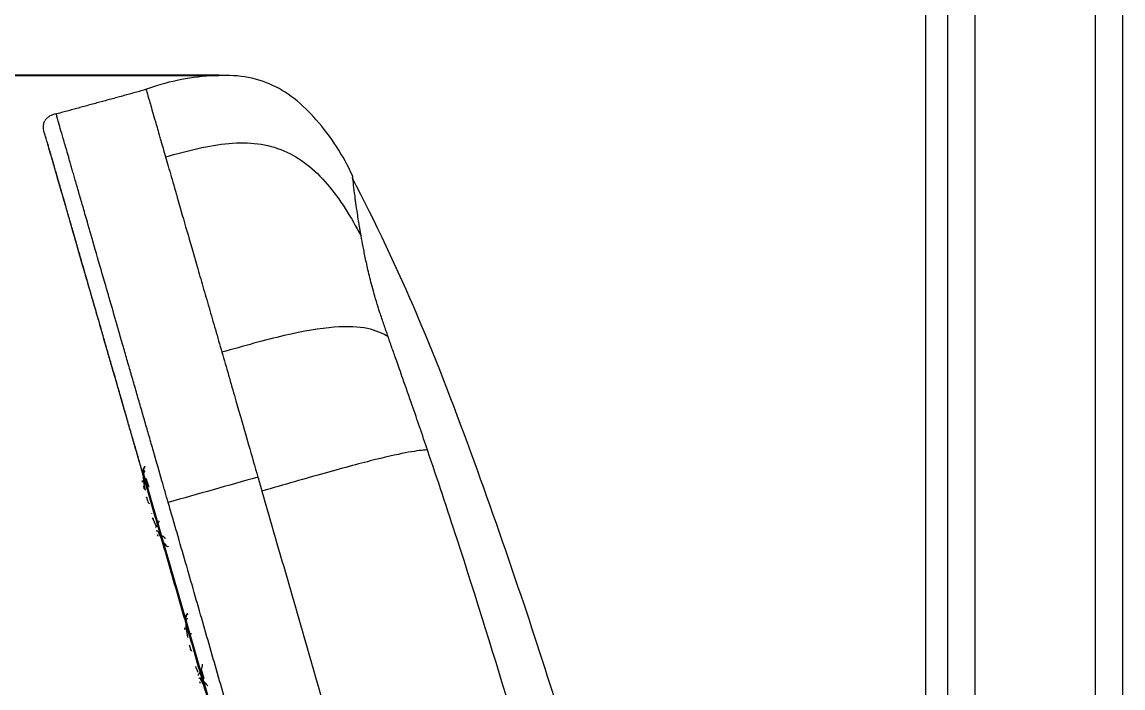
# Model space of a CAD drawing. Header units: millimetres. Extents: x -6909 to -4533, y -2578 to 782.
# Drawn here: x -5009.9 to -4909.5, y -602.5 to -541.7 of the extents above; entities that cross this region are included whole.
import ezdxf

# ---------------------------------------------------------------- set-up
doc = ezdxf.new("R2010")
doc.units = ezdxf.units.MM
doc.styles.get("Standard").update_dxf_attribs({"font": 'arial.ttf'})
doc.dimstyles.get("Standard").update_dxf_attribs({"dimtxt": 16, "dimasz": 16, "dimexe": 0.18, "dimexo": 0.0625, "dimgap": 3.5, "dimtad": 0, "dimdec": 1, "dimdsep": 46, "dimtxsty": 'Standard', "dimcen": 0.09, "dimclrd": 3, "dimclre": 3, "dimclrt": 3, "dimadec": 0, "dimazin": 0, "dimtfac": 1, "dimtdec": 1, "dimtofl": 0, "dimtmove": 0, "dimatfit": 3, "dimfxl": 1, "dimtolj": 1, "dimtzin": 0, "dimarcsym": 0})

# ---------------------------------------------------------------- blocks, each defined once
blk = doc.blocks.new('*D140')
at = {"color": 3, "lineweight": -2, "transparency": 16777216}
for p, q in [((-4991.98, -546.59), (-5094.69, -546.59)), ((-5094.51, -562.59), (-5094.51, -643.67)), ((-5094.51, -786.13), (-5094.51, -705.05)), ((-4969.96, -802.13), (-5094.69, -802.13))]:
    blk.add_line(p, q, dxfattribs=at)
at = {"color": 3, "lineweight": 18, "transparency": 16777216}
for points in [[(-5097.17, -562.59), (-5091.84, -562.59), (-5094.51, -546.59)], [(-5097.17, -786.13), (-5091.84, -786.13), (-5094.51, -802.13)]]:
    blk.add_solid(points, dxfattribs=at)
at = {"layer": 'Defpoints', "color": 0, "lineweight": 18, "transparency": 16777216}
for p in [(-4991.92, -546.59), (-5094.51, -802.13), (-4969.9, -802.13)]:
    blk.add_point(p, dxfattribs=at)
at = {"color": 3, "lineweight": 18, "transparency": 16777216, "insert": (-5094.51, -674.36), "char_height": 16, "attachment_point": 5, "rotation": 90}
blk.add_mtext('\\A1;255.5', dxfattribs=at)

msp = doc.modelspace()

# ---------------------------------------------------------------- linework, layer by layer
at = {"linetype": 'Continuous', "lineweight": 18}
for p, q in [((-4927.5, -817.08), (-4927.5, -289.68)), ((-4923, -817.08), (-4923, -289.68)), ((-4912, -817.08), (-4912, -289.68)), ((-4979.78, -555.79), (-4979.78, -555.79)), ((-4998.98, -583.7, 0), (-4998.98, -583.71, 0)), ((-4998.98, -583.71), (-4998.98, -583.71))]:
    msp.add_line(p, q, dxfattribs=at)
at = {"linetype": 'Continuous', "lineweight": 13}
for p, q in [((-4925.5, -289.68), (-4925.5, -817.08)), ((-4909.5, -817.11), (-4909.5, -289.68)), ((-5006.83, -550.09), (-5006.83, -550.09))]:
    msp.add_line(p, q, dxfattribs=at)
at = {"linetype": 'Continuous', "lineweight": 18}
for start_param, end_param in [(0.096485, 0.367611), (0.724817, 0.995868)]:
    msp.add_ellipse((-4997.87, -585.99), major_axis=(-1.01, 3.5), ratio=0.000002, start_param=start_param, end_param=end_param, dxfattribs=at)
for points, knots in [([(-4979.78, -555.79), (-4980.64, -553.87), (-4982.27, -551.41), (-4985, -548.63), (-4987.35, -547.24), (-4989.99, -546.54), (-4993.89, -546.59), (-4996.8, -547.16), (-4998.78, -547.9)], [0, 0, 0, 0, 0.264507, 0.385371, 0.49978, 0.613869, 0.734278, 1, 1, 1, 1]), ([(-5006.83, -550.09), (-5007.06, -550.13), (-5007.35, -550.24), (-5007.7, -550.48), (-5007.82, -550.64), (-5007.87, -550.73)], [0, 0, 0, 0, 0.52106, 0.765162, 1, 1, 1, 1]), ([(-5007.86, -551.94), (-5007.94, -551.73), (-5008, -551.42), (-5007.98, -551), (-5007.91, -550.81), (-5007.87, -550.73)], [0, 0, 0, 0, 0.521047, 0.765335, 1, 1, 1, 1]), ([(-4983.51, -636.44), (-4984.12, -634.34), (-4985.76, -628.63), (-4988.98, -617.46), (-4992.1, -606.63), (-4994.7, -597.59), (-4996.21, -592.38), (-4997.47, -588), (-4998.48, -584.5), (-4999.11, -582.32), (-4999.61, -580.57), (-4999.99, -579.26), (-5000.36, -577.96), (-5000.74, -576.66), (-5001.11, -575.36), (-5001.48, -574.08), (-5001.85, -572.81), (-5002.33, -571.15), (-5002.9, -569.14), (-5003.98, -565.41), (-5004.84, -562.44), (-5005.5, -560.14), (-5005.85, -558.91), (-5006.11, -558.01), (-5006.3, -557.36), (-5006.43, -556.9), (-5006.56, -556.47), (-5006.67, -556.07), (-5006.78, -555.69), (-5006.92, -555.21), (-5007.07, -554.68), (-5007.23, -554.12), (-5007.42, -553.47), (-5007.6, -552.83), (-5007.76, -552.3), (-5007.85, -551.99), (-5007.87, -551.93), (-5007.87, -551.93), (-5007.87, -551.93)], [0, 0, 0, 0, 0.05065, 0.137686, 0.268929, 0.311758, 0.354586, 0.397415, 0.418829, 0.440243, 0.45095, 0.461657, 0.472365, 0.483072, 0.493779, 0.504486, 0.515193, 0.5259, 0.547314, 0.568729, 0.632787, 0.654386, 0.675984, 0.697582, 0.708381, 0.719181, 0.72998, 0.740779, 0.751578, 0.762377, 0.783975, 0.805574, 0.827172, 0.870369, 0.913565, 0.956762, 0.999958, 1, 1, 1, 1]), ([(-4997.73, -587.07), (-4998.17, -585.56), (-4998.6, -584.05), (-4999.15, -582.15), (-4999.26, -581.78), (-4999.47, -581.02), (-4999.58, -580.64), (-4999.75, -580.08), (-4999.8, -579.89), (-4999.91, -579.51), (-4999.96, -579.32), (-5000.13, -578.76), (-5000.23, -578.38), (-5000.56, -577.26), (-5000.77, -576.51), (-5001.2, -575.03), (-5001.41, -574.29), (-5001.73, -573.2), (-5001.83, -572.84), (-5002.04, -572.12), (-5002.14, -571.76), (-5002.27, -571.32), (-5002.3, -571.23), (-5002.35, -571.05), (-5002.42, -570.79), (-5002.5, -570.52), (-5002.65, -570), (-5002.75, -569.66), (-5002.89, -569.16), (-5002.94, -568.99), (-5003.01, -568.75), (-5003.04, -568.66), (-5003.08, -568.5), (-5003.11, -568.42), (-5003.22, -568.01), (-5003.31, -567.7), (-5003.49, -567.08), (-5003.58, -566.77), (-5003.71, -566.33), (-5003.75, -566.18), (-5003.81, -565.97), (-5003.83, -565.9), (-5003.87, -565.75), (-5003.89, -565.68), (-5004.08, -565.05), (-5004.23, -564.52), (-5004.41, -563.89), (-5004.45, -563.77), (-5004.52, -563.52), (-5004.55, -563.4), (-5004.65, -563.05), (-5004.72, -562.82), (-5004.91, -562.15), (-5005.04, -561.72), (-5005.18, -561.23), (-5005.21, -561.13), (-5005.26, -560.93), (-5005.29, -560.84), (-5005.37, -560.56), (-5005.42, -560.37), (-5005.58, -559.84), (-5005.67, -559.51), (-5005.79, -559.11), (-5005.81, -559.04), (-5005.85, -558.88), (-5005.88, -558.81), (-5005.94, -558.58), (-5005.98, -558.44), (-5006.1, -558.01), (-5006.18, -557.75), (-5006.29, -557.37), (-5006.33, -557.25), (-5006.39, -557.01), (-5006.43, -556.89), (-5006.49, -556.66), (-5006.52, -556.55), (-5006.59, -556.34), (-5006.62, -556.24), (-5006.7, -555.93), (-5006.76, -555.74), (-5006.86, -555.38), (-5006.91, -555.21), (-5007, -554.89), (-5007.05, -554.74), (-5007.11, -554.53), (-5007.13, -554.46), (-5007.17, -554.33), (-5007.18, -554.27), (-5007.24, -554.08), (-5007.27, -553.96), (-5007.33, -553.75), (-5007.36, -553.64), (-5007.42, -553.46), (-5007.44, -553.37), (-5007.49, -553.21), (-5007.51, -553.14), (-5007.55, -553.01), (-5007.56, -552.96), (-5007.59, -552.85), (-5007.6, -552.81), (-5007.63, -552.73), (-5007.64, -552.7), (-5007.65, -552.65), (-5007.66, -552.63), (-5007.66, -552.61), (-5007.66, -552.6), (-5007.66, -552.6), (-5007.66, -552.6), (-5007.66, -552.6)], [0, 0, 0, 0, 0.062477, 0.062477, 0.078097, 0.078097, 0.093716, 0.093716, 0.101526, 0.101526, 0.109336, 0.109336, 0.124955, 0.124955, 0.156194, 0.156194, 0.187432, 0.187432, 0.203052, 0.203052, 0.218671, 0.218671, 0.222576, 0.222576, 0.226481, 0.23429, 0.23429, 0.24991, 0.24991, 0.257719, 0.257719, 0.261624, 0.261624, 0.265529, 0.265529, 0.281148, 0.281148, 0.296768, 0.296768, 0.304577, 0.304577, 0.308482, 0.308482, 0.312387, 0.312387, 0.343626, 0.343626, 0.351436, 0.351436, 0.359245, 0.359245, 0.374865, 0.374865, 0.406103, 0.406103, 0.413913, 0.413913, 0.421723, 0.421723, 0.437342, 0.437342, 0.468581, 0.468581, 0.47639, 0.47639, 0.4842, 0.4842, 0.499819, 0.499819, 0.531058, 0.531058, 0.546678, 0.546678, 0.562297, 0.562297, 0.577916, 0.577916, 0.593536, 0.593536, 0.624774, 0.624774, 0.656013, 0.656013, 0.687252, 0.687252, 0.702871, 0.702871, 0.71849, 0.71849, 0.749729, 0.749729, 0.780968, 0.780968, 0.812207, 0.812207, 0.843445, 0.843445, 0.874684, 0.874684, 0.905923, 0.905923, 0.937162, 0.937162, 0.9684, 0.9684, 0.999639, 0.999639, 1, 1, 1, 1]), ([(-4941.9, -802.13), (-4941.74, -795.16), (-4941.46, -781.72), (-4941.07, -762.33), (-4940.77, -744.45), (-4940.6, -728.11), (-4940.6, -713.26), (-4940.9, -701.35), (-4941.44, -692.03), (-4942.07, -685.11), (-4942.77, -679.14), (-4943.46, -674.23), (-4944.21, -669.55), (-4945.02, -665), (-4945.9, -660.58), (-4946.63, -657.14), (-4947.27, -654.24), (-4947.91, -651.51), (-4948.63, -648.49), (-4949.57, -644.71), (-4950.87, -639.67), (-4952.57, -633.33), (-4954.71, -625.6), (-4957.31, -616.61), (-4960.47, -606.15), (-4964.26, -594.37), (-4968.69, -581.65), (-4973.65, -568.54), (-4977.69, -560.05), (-4979.82, -555.91)], [0, 0, 0, 0, 0.082975, 0.159914, 0.230783, 0.295707, 0.354292, 0.407447, 0.437416, 0.465299, 0.490152, 0.508889, 0.524284, 0.546511, 0.563888, 0.577938, 0.588282, 0.599233, 0.611303, 0.625208, 0.645622, 0.673201, 0.703278, 0.741044, 0.784525, 0.833323, 0.888191, 0.944732, 1, 1, 1, 1]), ([(-4972.96, -580.77), (-4973.4, -580.8), (-4974.44, -580.91), (-4977.41, -581.56), (-4982.08, -582.81), (-4986.06, -583.96), (-4988.06, -584.53)], [0, 0, 0, 0, 0.25, 0.5, 0.75, 1, 1, 1, 1]), ([(-4998.97, -582.53), (-4998.89, -582.81), (-4998.81, -583.09), (-4998.65, -583.65), (-4998.41, -584.49), (-4998.17, -585.33), (-4997.84, -586.46), (-4997.68, -587.02), (-4997.36, -588.14), (-4997.2, -588.7), (-4996.39, -591.5), (-4995.74, -593.75), (-4993.8, -600.48), (-4992.51, -604.96), (-4990.57, -611.7), (-4989.92, -613.94), (-4988.63, -618.43), (-4987.98, -620.67), (-4986.04, -627.41), (-4984.75, -631.89), (-4983.45, -636.38)], [0, 0, 0, 0, 0.015625, 0.015625, 0.03125, 0.0625, 0.0625, 0.09375, 0.09375, 0.125, 0.125, 0.25, 0.25, 0.5, 0.5, 0.625, 0.625, 0.75, 0.75, 1, 1, 1, 1]), ([(-4998.7, -582.28), (-4998.7, -582.28), (-4998.7, -582.28), (-4998.71, -582.28), (-4998.72, -582.29), (-4998.74, -582.32), (-4998.76, -582.34), (-4998.78, -582.37), (-4998.79, -582.38), (-4998.8, -582.41), (-4998.81, -582.42), (-4998.84, -582.47), (-4998.85, -582.51), (-4998.88, -582.59), (-4998.89, -582.63), (-4998.91, -582.72), (-4998.91, -582.77), (-4998.92, -582.87), (-4998.93, -582.92), (-4998.93, -583.02), (-4998.93, -583.07), (-4998.93, -583.12), (-4998.93, -583.12), (-4998.93, -583.12)], [0, 0, 0, 0, 0.000062, 0.000062, 0.124649, 0.124649, 0.249237, 0.249237, 0.31153, 0.31153, 0.373824, 0.373824, 0.498411, 0.498411, 0.622999, 0.622999, 0.747586, 0.747586, 0.872173, 0.872173, 0.99676, 0.99676, 1, 1, 1, 1]), ([(-4998.88, -582.51), (-4998.87, -582.48), (-4998.85, -582.46), (-4998.83, -582.41), (-4998.82, -582.38), (-4998.79, -582.34), (-4998.78, -582.32), (-4998.76, -582.29), (-4998.74, -582.27), (-4998.73, -582.26)], [0, 0, 0, 0, 0.25, 0.25, 0.5, 0.5, 0.75, 0.75, 1, 1, 1, 1]), ([(-4998.68, -584.44), (-4998.7, -584.38), (-4998.71, -584.32), (-4998.73, -584.2), (-4998.75, -584.14), (-4998.77, -584.02), (-4998.78, -583.96), (-4998.8, -583.84), (-4998.81, -583.78), (-4998.83, -583.67), (-4998.83, -583.61), (-4998.84, -583.49), (-4998.85, -583.44), (-4998.86, -583.32), (-4998.86, -583.27), (-4998.86, -583.19), (-4998.86, -583.16), (-4998.85, -583.11), (-4998.85, -583.09), (-4998.84, -583.01), (-4998.84, -582.96), (-4998.82, -582.88), (-4998.81, -582.83), (-4998.78, -582.78), (-4998.78, -582.76), (-4998.76, -582.73), (-4998.75, -582.72), (-4998.73, -582.69), (-4998.72, -582.68), (-4998.72, -582.67), (-4998.72, -582.67), (-4998.72, -582.67)], [0, 0, 0, 0, 0.086953, 0.086953, 0.173905, 0.173905, 0.260858, 0.260858, 0.347811, 0.347811, 0.434764, 0.434764, 0.521716, 0.521716, 0.608669, 0.608669, 0.652145, 0.652145, 0.695622, 0.695622, 0.782574, 0.782574, 0.869527, 0.869527, 0.913003, 0.913003, 0.95648, 0.95648, 0.999956, 0.999956, 1, 1, 1, 1]), ([(-4998.98, -583.71), (-4998.98, -583.71), (-4998.98, -583.71), (-4998.98, -583.71), (-4998.98, -583.71), (-4998.98, -583.71), (-4998.98, -583.71), (-4998.98, -583.71)], [0, 0, 0, 0, 0.317086, 0.317086, 0.658474, 0.658474, 1, 1, 1, 1]), ([(-4998.82, -584.25), (-4998.82, -584.26), (-4998.82, -584.26), (-4998.82, -584.27), (-4998.81, -584.27), (-4998.81, -584.28), (-4998.8, -584.29), (-4998.79, -584.31), (-4998.77, -584.33), (-4998.75, -584.36), (-4998.74, -584.37), (-4998.71, -584.41), (-4998.7, -584.42), (-4998.68, -584.44)], [0, 0, 0, 0, 0.0625, 0.0625, 0.125, 0.125, 0.25, 0.25, 0.5, 0.5, 0.75, 0.75, 1, 1, 1, 1]), ([(-4998.57, -585.12), (-4998.57, -585.11), (-4998.57, -585.11), (-4998.58, -585.11), (-4998.58, -585.1), (-4998.58, -585.1)], [0, 0, 0, 0, 0.603669, 0.603669, 1, 1, 1, 1]), ([(-4998.32, -585.7), (-4998.33, -585.68), (-4998.35, -585.67), (-4998.37, -585.64), (-4998.39, -585.62), (-4998.41, -585.59), (-4998.42, -585.58), (-4998.44, -585.55), (-4998.44, -585.55), (-4998.44, -585.54), (-4998.45, -585.54), (-4998.45, -585.53), (-4998.45, -585.52), (-4998.46, -585.51), (-4998.46, -585.51), (-4998.46, -585.5)], [0, 0, 0, 0, 0.25, 0.25, 0.5, 0.5, 0.75, 0.75, 0.8125, 0.8125, 0.875, 0.875, 0.9375, 0.9375, 1, 1, 1, 1]), ([(-4998.15, -586.56), (-4998.15, -586.57), (-4998.15, -586.57), (-4998.15, -586.57), (-4998.15, -586.58), (-4998.15, -586.58), (-4998.15, -586.59), (-4998.15, -586.59)], [0, 0, 0, 0, 0.262468, 0.262468, 0.631234, 0.631234, 1, 1, 1, 1]), ([(-4997.92, -587.11), (-4997.93, -587.1), (-4997.94, -587.09), (-4997.96, -587.08), (-4997.97, -587.07), (-4997.99, -587.05), (-4998, -587.04), (-4998.01, -587.02), (-4998.02, -587.02), (-4998.03, -587.01), (-4998.03, -587), (-4998.03, -586.99), (-4998.03, -586.99), (-4998.03, -586.99)], [0, 0, 0, 0, 0.25, 0.25, 0.5, 0.5, 0.75, 0.75, 0.875, 0.875, 0.9375, 0.9375, 1, 1, 1, 1]), ([(-4998, -587.11), (-4998, -587.11), (-4998, -587.11), (-4997.99, -587.12), (-4997.99, -587.12), (-4997.99, -587.12), (-4997.99, -587.12), (-4997.99, -587.12), (-4997.98, -587.12), (-4997.98, -587.12), (-4997.98, -587.12), (-4997.97, -587.12), (-4997.97, -587.12), (-4997.97, -587.11), (-4997.97, -587.11), (-4997.96, -587.1), (-4997.96, -587.1), (-4997.95, -587.09), (-4997.95, -587.09), (-4997.95, -587.09)], [0, 0, 0, 0, 0.088415, 0.088415, 0.17683, 0.17683, 0.265245, 0.265245, 0.35366, 0.35366, 0.442075, 0.442075, 0.53049, 0.53049, 0.70732, 0.70732, 0.88415, 0.88415, 1, 1, 1, 1]), ([(-4998, -587.11), (-4998, -587.11), (-4997.99, -587.13), (-4997.98, -587.15), (-4997.97, -587.17), (-4997.96, -587.19), (-4997.95, -587.22), (-4997.94, -587.24), (-4997.93, -587.26), (-4997.92, -587.29), (-4997.91, -587.31), (-4997.9, -587.33), (-4997.89, -587.36), (-4997.88, -587.38), (-4997.87, -587.4), (-4997.86, -587.43), (-4997.85, -587.45), (-4997.82, -587.51), (-4997.78, -587.6), (-4997.74, -587.69), (-4997.71, -587.73), (-4997.71, -587.74)], [0, 0, 0, 0, 0.034922, 0.070036, 0.105342, 0.14084, 0.17653, 0.212413, 0.248488, 0.284756, 0.321218, 0.357873, 0.394721, 0.431764, 0.469, 0.506431, 0.544057, 0.581878, 0.784352, 0.94858, 1, 1, 1, 1]), ([(-4997.73, -587.07), (-4997.6, -587.54), (-4997.46, -588), (-4996.79, -590.33), (-4996.26, -592.19), (-4995.45, -594.98), (-4995.18, -595.91), (-4994.38, -598.7), (-4993.84, -600.55), (-4993.04, -603.34), (-4992.77, -604.27), (-4991.97, -607.07), (-4991.43, -608.93), (-4990.63, -611.72), (-4990.36, -612.65), (-4989.56, -615.44), (-4989.02, -617.3), (-4988.22, -620.09), (-4987.95, -621.02), (-4987.14, -623.81), (-4986.61, -625.67), (-4985.64, -629.01), (-4985.22, -630.49), (-4984.36, -633.45), (-4983.94, -634.93), (-4983.51, -636.41)], [0, 0, 0, 0, 0.028272, 0.028272, 0.141363, 0.141363, 0.197908, 0.197908, 0.310999, 0.310999, 0.367544, 0.367544, 0.480635, 0.480635, 0.53718, 0.53718, 0.650271, 0.650271, 0.706816, 0.706816, 0.819907, 0.819907, 0.909952, 0.909952, 1, 1, 1, 1]), ([(-4997.44, -587.24), (-4997.45, -587.26), (-4997.46, -587.31), (-4997.49, -587.38), (-4997.52, -587.45), (-4997.55, -587.51), (-4997.58, -587.58), (-4997.62, -587.65), (-4997.65, -587.72), (-4997.66, -587.75), (-4997.67, -587.76), (-4997.67, -587.76)], [0, 0, 0, 0, 0.071749, 0.163381, 0.255013, 0.347599, 0.440184, 0.623216, 0.805038, 0.986909, 1, 1, 1, 1]), ([(-4997.78, -587.88), (-4997.76, -587.89), (-4997.75, -587.88), (-4997.73, -587.86), (-4997.73, -587.86), (-4997.73, -587.86)], [0, 0, 0, 0, 0.929151, 0.929151, 1, 1, 1, 1]), ([(-4997.56, -588.18), (-4997.56, -588.18), (-4997.56, -588.18), (-4997.56, -588.18), (-4997.57, -588.18), (-4997.59, -588.18), (-4997.61, -588.18), (-4997.63, -588.18), (-4997.66, -588.17), (-4997.68, -588.16), (-4997.7, -588.13)], [0, 0, 0, 0, 0.000002, 0.000002, 0.125002, 0.125002, 0.250002, 0.500001, 0.500001, 1, 1, 1, 1]), ([(-4997.57, -588.2), (-4997.56, -588.2), (-4997.56, -588.21), (-4997.54, -588.22), (-4997.53, -588.22), (-4997.52, -588.22), (-4997.51, -588.22), (-4997.51, -588.22)], [0, 0, 0, 0, 0.401163, 0.401163, 0.832753, 0.832753, 1, 1, 1, 1]), ([(-4997.53, -588.27), (-4997.51, -588.32), (-4997.49, -588.36), (-4997.44, -588.47), (-4997.42, -588.52), (-4997.37, -588.62), (-4997.34, -588.67), (-4997.29, -588.77), (-4997.26, -588.82), (-4997.21, -588.88), (-4997.2, -588.91), (-4997.17, -588.95), (-4997.16, -588.97), (-4997.14, -588.99)], [0, 0, 0, 0, 0.182088, 0.182088, 0.386566, 0.386566, 0.591044, 0.591044, 0.795522, 0.795522, 0.897761, 0.897761, 1, 1, 1, 1]), ([(-4997.12, -588.61), (-4997.12, -588.61), (-4997.11, -588.62), (-4997.09, -588.64), (-4997.07, -588.66), (-4997.04, -588.69), (-4997, -588.73), (-4996.96, -588.77), (-4996.91, -588.82), (-4996.88, -588.84), (-4996.87, -588.86)], [0, 0, 0, 0, 0.035669, 0.100693, 0.194796, 0.317553, 0.468088, 0.64474, 0.844832, 1, 1, 1, 1]), ([(-4997.12, -589.16), (-4997.12, -589.16), (-4997.12, -589.17), (-4997.1, -589.18), (-4997.09, -589.2), (-4997.05, -589.23), (-4997.02, -589.26), (-4996.98, -589.29), (-4996.96, -589.31), (-4996.93, -589.33), (-4996.92, -589.34), (-4996.89, -589.36), (-4996.87, -589.37), (-4996.84, -589.39), (-4996.83, -589.4), (-4996.81, -589.41), (-4996.81, -589.41), (-4996.81, -589.41)], [0, 0, 0, 0, 0.023161, 0.023161, 0.16269, 0.16269, 0.441746, 0.441746, 0.581275, 0.581275, 0.720803, 0.720803, 0.860331, 0.860331, 0.99986, 0.99986, 1, 1, 1, 1]), ([(-4996.87, -589.47), (-4996.87, -589.47), (-4996.86, -589.48), (-4996.86, -589.48), (-4996.85, -589.49), (-4996.84, -589.49), (-4996.83, -589.5), (-4996.82, -589.5), (-4996.81, -589.51), (-4996.8, -589.52), (-4996.79, -589.52), (-4996.78, -589.53), (-4996.77, -589.54), (-4996.76, -589.54), (-4996.74, -589.55), (-4996.72, -589.56), (-4996.7, -589.57), (-4996.68, -589.58), (-4996.66, -589.59), (-4996.65, -589.59), (-4996.64, -589.6), (-4996.63, -589.6), (-4996.62, -589.6), (-4996.62, -589.61), (-4996.61, -589.61), (-4996.61, -589.61)], [0, 0, 0, 0, 0.02969, 0.060667, 0.092944, 0.126535, 0.161458, 0.197729, 0.235364, 0.27437, 0.314759, 0.356539, 0.399718, 0.444307, 0.490314, 0.585545, 0.670389, 0.744948, 0.809422, 0.864124, 0.909363, 0.945393, 0.972416, 0.990583, 1, 1, 1, 1]), ([(-4994.82, -595.73), (-4994.82, -595.73), (-4994.82, -595.73), (-4994.83, -595.74), (-4994.84, -595.75), (-4994.87, -595.77), (-4994.88, -595.79), (-4994.9, -595.82), (-4994.91, -595.83), (-4994.93, -595.86), (-4994.94, -595.88), (-4994.96, -595.92), (-4994.97, -595.96), (-4995, -596.04), (-4995.01, -596.08), (-4995.03, -596.18), (-4995.04, -596.22), (-4995.05, -596.32), (-4995.05, -596.36), (-4995.05, -596.41)], [0, 0, 0, 0, 0.000072, 0.000072, 0.144644, 0.144644, 0.289215, 0.289215, 0.361501, 0.361501, 0.433786, 0.433786, 0.578358, 0.578358, 0.722929, 0.722929, 0.8675, 0.8675, 1, 1, 1, 1]), ([(-4995, -595.96), (-4994.99, -595.93), (-4994.98, -595.91), (-4994.95, -595.86), (-4994.94, -595.84), (-4994.92, -595.79), (-4994.9, -595.77), (-4994.88, -595.74), (-4994.87, -595.72), (-4994.86, -595.71)], [0, 0, 0, 0, 0.25, 0.25, 0.5, 0.5, 0.75, 0.75, 1, 1, 1, 1]), ([(-4994.81, -597.89), (-4994.82, -597.83), (-4994.83, -597.77), (-4994.86, -597.65), (-4994.87, -597.59), (-4994.89, -597.47), (-4994.9, -597.41), (-4994.92, -597.3), (-4994.93, -597.24), (-4994.95, -597.12), (-4994.96, -597.06), (-4994.97, -596.95), (-4994.97, -596.89), (-4994.98, -596.78), (-4994.98, -596.72), (-4994.98, -596.64), (-4994.98, -596.62), (-4994.98, -596.56), (-4994.97, -596.54), (-4994.97, -596.46), (-4994.96, -596.42), (-4994.94, -596.33), (-4994.93, -596.29), (-4994.91, -596.23), (-4994.9, -596.22), (-4994.88, -596.19), (-4994.87, -596.17), (-4994.86, -596.15), (-4994.85, -596.14), (-4994.84, -596.13), (-4994.84, -596.13), (-4994.84, -596.13)], [0, 0, 0, 0, 0.086953, 0.086953, 0.173905, 0.173905, 0.260858, 0.260858, 0.347811, 0.347811, 0.434764, 0.434764, 0.521716, 0.521716, 0.608669, 0.608669, 0.652145, 0.652145, 0.695622, 0.695622, 0.782574, 0.782574, 0.869527, 0.869527, 0.913003, 0.913003, 0.95648, 0.95648, 0.999956, 0.999956, 1, 1, 1, 1]), ([(-4994.44, -599.15), (-4994.46, -599.14), (-4994.47, -599.12), (-4994.5, -599.09), (-4994.51, -599.08), (-4994.53, -599.04), (-4994.55, -599.03), (-4994.56, -599.01), (-4994.56, -599), (-4994.57, -598.99), (-4994.57, -598.99), (-4994.57, -598.98), (-4994.58, -598.98), (-4994.58, -598.97), (-4994.58, -598.96), (-4994.58, -598.96)], [0, 0, 0, 0, 0.25, 0.25, 0.5, 0.5, 0.75, 0.75, 0.8125, 0.8125, 0.875, 0.875, 0.9375, 0.9375, 1, 1, 1, 1]), ([(-4994.12, -600.56), (-4994.12, -600.57), (-4994.11, -600.58), (-4994.1, -600.6), (-4994.1, -600.62), (-4994.09, -600.65), (-4994.08, -600.67), (-4994.07, -600.69), (-4994.06, -600.72), (-4994.05, -600.74), (-4994.04, -600.76), (-4994.03, -600.78), (-4994.02, -600.81), (-4994.01, -600.83), (-4994, -600.86), (-4993.99, -600.88), (-4993.97, -600.9), (-4993.95, -600.96), (-4993.92, -601.02), (-4993.9, -601.06), (-4993.9, -601.07)], [0, 0, 0, 0, 0.043716, 0.087672, 0.131869, 0.176306, 0.220983, 0.265902, 0.311062, 0.356463, 0.402106, 0.447991, 0.494119, 0.540489, 0.587103, 0.63396, 0.68106, 0.728406, 0.981866, 1, 1, 1, 1]), ([(-4993.5, -600.32), (-4993.5, -600.36), (-4993.5, -600.42), (-4993.51, -600.51), (-4993.53, -600.6), (-4993.56, -600.68), (-4993.58, -600.76), (-4993.62, -600.83), (-4993.65, -600.9), (-4993.67, -600.96), (-4993.71, -601.03), (-4993.74, -601.1), (-4993.77, -601.17), (-4993.78, -601.2), (-4993.79, -601.22), (-4993.79, -601.22)], [0, 0, 0, 0, 0.079277, 0.143343, 0.20741, 0.271477, 0.335544, 0.401135, 0.466727, 0.533001, 0.599275, 0.730292, 0.860444, 0.990629, 1, 1, 1, 1]), ([(-4993.9, -601.33), (-4993.88, -601.34), (-4993.87, -601.33), (-4993.85, -601.31), (-4993.85, -601.31), (-4993.85, -601.31)], [0, 0, 0, 0, 0.929151, 0.929151, 1, 1, 1, 1]), ([(-4993.68, -601.63), (-4993.68, -601.63), (-4993.68, -601.63), (-4993.69, -601.63), (-4993.69, -601.63), (-4993.71, -601.64), (-4993.73, -601.64), (-4993.75, -601.63), (-4993.79, -601.62), (-4993.81, -601.61), (-4993.83, -601.58)], [0, 0, 0, 0, 0.000002, 0.000002, 0.125002, 0.125002, 0.250002, 0.500001, 0.500001, 1, 1, 1, 1]), ([(-4993.69, -601.65), (-4993.69, -601.66), (-4993.68, -601.66), (-4993.66, -601.67), (-4993.65, -601.67), (-4993.64, -601.68), (-4993.64, -601.68), (-4993.63, -601.68)], [0, 0, 0, 0, 0.40116, 0.40116, 0.832752, 0.832752, 1, 1, 1, 1]), ([(-4993.63, -601.54), (-4993.63, -601.55), (-4993.62, -601.56), (-4993.61, -601.58), (-4993.59, -601.6), (-4993.58, -601.63), (-4993.56, -601.65), (-4993.54, -601.68), (-4993.53, -601.7), (-4993.51, -601.73), (-4993.48, -601.76), (-4993.46, -601.8), (-4993.42, -601.84), (-4993.39, -601.89), (-4993.35, -601.93), (-4993.32, -601.97), (-4993.29, -602.01), (-4993.26, -602.03), (-4993.25, -602.05), (-4993.24, -602.06)], [0, 0, 0, 0, 0.016119, 0.062622, 0.109239, 0.15597, 0.202816, 0.249779, 0.296857, 0.344142, 0.40284, 0.472943, 0.554406, 0.647164, 0.738439, 0.819378, 0.889903, 0.950061, 1, 1, 1, 1]), ([(-4993.65, -601.72), (-4993.63, -601.77), (-4993.61, -601.82), (-4993.56, -601.92), (-4993.54, -601.97), (-4993.49, -602.08), (-4993.46, -602.13), (-4993.41, -602.22), (-4993.38, -602.27), (-4993.34, -602.34), (-4993.32, -602.36), (-4993.29, -602.4), (-4993.28, -602.42), (-4993.26, -602.44)], [0, 0, 0, 0, 0.182088, 0.182088, 0.386566, 0.386566, 0.591044, 0.591044, 0.795522, 0.795522, 0.897761, 0.897761, 1, 1, 1, 1]), ([(-4993.24, -602.06), (-4993.24, -602.06), (-4993.23, -602.07), (-4993.21, -602.09), (-4993.19, -602.11), (-4993.16, -602.15), (-4993.12, -602.18), (-4993.08, -602.23), (-4993.03, -602.27), (-4993.01, -602.3), (-4992.99, -602.31)], [0, 0, 0, 0, 0.035669, 0.100693, 0.194796, 0.317553, 0.468088, 0.64474, 0.844832, 1, 1, 1, 1])]:
    msp.add_open_spline(points, degree=3, knots=knots, dxfattribs=at)
for points, degree in [([(-4998.58, -547.86), (-5002.73, -548.99), (-5006.88, -550.12)], 2), ([(-4999, -583.56), (-4998.99, -583.61), (-4998.99, -583.66), (-4998.98, -583.71)], 3), ([(-4988.43, -583.26), (-4991.15, -584.03), (-4993.88, -584.8), (-4996.61, -585.57)], 3), ([(-4998.89, -584.02), (-4998.87, -584.09), (-4998.85, -584.16), (-4998.82, -584.25)], 3), ([(-4998.8, -584.34), (-4998.81, -584.31), (-4998.81, -584.28), (-4998.82, -584.25)], 3), ([(-4998.37, -584.16), (-4998.38, -584.14), (-4998.39, -584.11), (-4998.39, -584.07), (-4998.39, -584.06)], 3), ([(-4998.57, -585.12), (-4998.54, -585.24), (-4998.5, -585.37), (-4998.46, -585.5)], 3), ([(-4998, -587.11), (-4998.01, -587.07), (-4998.02, -587.03), (-4998.03, -586.99)], 3), ([(-4995.07, -596.3), (-4995.12, -596.12), (-4995.18, -595.94), (-4995.23, -595.75)], 3), ([(-4995.12, -597.01), (-4995.12, -597.06), (-4995.11, -597.11), (-4995.1, -597.16)], 3), ([(-4994.49, -597.61), (-4994.5, -597.59), (-4994.51, -597.56), (-4994.52, -597.53), (-4994.51, -597.51)], 3), ([(-4994.7, -598.57), (-4994.66, -598.69), (-4994.62, -598.82), (-4994.58, -598.96)], 3), ([(-4994.55, -599.08), (-4994.56, -599.04), (-4994.57, -599), (-4994.58, -598.96)], 3), ([(-4993.65, -602.1), (-4993.68, -602.06), (-4993.7, -602.01), (-4993.72, -601.96)], 3)]:
    msp.add_open_spline(points, degree=degree, dxfattribs=at)
at = {"linetype": 'Continuous', "lineweight": 13}
for points, knots in [([(-4998.62, -547.88), (-4998.62, -547.91), (-4998.56, -548.09), (-4998.35, -548.81), (-4998.02, -549.97), (-4997.68, -551.14), (-4997.46, -551.93), (-4997.3, -552.48), (-4997.08, -553.23), (-4996.94, -553.73), (-4996.86, -554.01)], [0, 0, 0, 0, 0.178344, 0.419386, 0.660428, 0.780949, 0.852194, 0.90147, 0.950746, 1, 1, 1, 1]), ([(-4996.61, -585.57), (-4996.8, -584.91), (-4997.25, -583.35), (-4997.83, -581.34), (-4998.35, -579.53), (-4998.74, -578.18), (-4999.13, -576.83), (-4999.51, -575.49), (-4999.9, -574.15), (-5000.28, -572.83), (-5000.66, -571.52), (-5001.15, -569.81), (-5001.74, -567.75), (-5002.85, -563.93), (-5003.73, -560.87), (-5004.41, -558.49), (-5004.77, -557.24), (-5005.04, -556.32), (-5005.23, -555.65), (-5005.37, -555.18), (-5005.49, -554.74), (-5005.61, -554.33), (-5005.72, -553.94), (-5005.86, -553.46), (-5006.02, -552.91), (-5006.19, -552.34), (-5006.38, -551.67), (-5006.57, -551.02), (-5006.72, -550.48), (-5006.8, -550.2), (-5006.82, -550.12), (-5006.83, -550.11)], [0, 0, 0, 0, 0.026895, 0.063873, 0.082362, 0.100851, 0.11934, 0.13783, 0.156319, 0.174808, 0.193297, 0.211786, 0.248764, 0.285742, 0.396359, 0.433655, 0.470951, 0.508247, 0.526895, 0.545543, 0.564191, 0.582839, 0.601487, 0.620135, 0.657431, 0.694727, 0.732023, 0.806616, 0.881208, 0.9558, 1, 1, 1, 1]), ([(-4996.86, -554.01), (-4996.7, -554.56), (-4996.35, -555.75), (-4995.72, -557.96), (-4994.94, -560.67), (-4994.15, -563.4), (-4993.45, -565.84), (-4992.89, -567.77), (-4992.31, -569.78), (-4991.91, -571.16), (-4991.71, -571.86)], [0, 0, 0, 0, 0.166719, 0.333401, 0.500083, 0.666765, 0.750106, 0.833447, 0.916788, 1, 1, 1, 1]), ([(-4979.01, -561.23), (-4979.03, -561.08), (-4979.09, -560.77), (-4979.15, -560.41), (-4979.26, -559.77), (-4979.37, -559.03), (-4979.54, -557.88), (-4979.68, -556.75), (-4979.76, -555.98), (-4979.78, -555.81), (-4979.78, -555.79)], [0, 0, 0, 0, 0.047289, 0.094579, 0.141868, 0.210241, 0.325903, 0.557228, 0.788552, 1, 1, 1, 1]), ([(-4976.55, -570.42), (-4976.68, -570.05), (-4976.94, -569.32), (-4977.3, -568.23), (-4977.63, -567.21), (-4977.99, -565.96), (-4978.32, -564.64), (-4978.61, -563.32), (-4978.83, -562.19), (-4978.95, -561.54), (-4979.01, -561.23)], [0, 0, 0, 0, 0.083333, 0.166667, 0.25, 0.333333, 0.5, 0.666667, 0.833333, 1, 1, 1, 1]), ([(-4976.55, -570.42), (-4977.07, -570.13), (-4977.64, -569.86), (-4979.21, -569.53), (-4980.21, -569.47), (-4982.74, -569.67), (-4984.28, -569.93), (-4987.78, -570.74), (-4989.74, -571.29), (-4991.71, -571.86)], [0, 0, 0, 0, 0.25, 0.25, 0.5, 0.5, 0.75, 0.75, 1, 1, 1, 1]), ([(-4972.96, -580.77), (-4973.42, -579.41), (-4974.17, -577.21), (-4975.09, -574.58), (-4975.81, -572.54), (-4976.15, -571.58), (-4976.43, -570.79), (-4976.55, -570.42)], [0, 0, 0, 0, 0.359229, 0.577688, 0.718459, 0.859229, 1, 1, 1, 1]), ([(-4991.71, -571.86), (-4991.51, -572.55), (-4991.12, -573.9), (-4990.47, -576.18), (-4989.95, -577.98), (-4989.24, -580.44), (-4988.71, -582.28), (-4988.43, -583.26)], [0, 0, 0, 0, 0.15803, 0.315817, 0.473604, 0.718469, 1, 1, 1, 1]), ([(-4954.84, -641.03), (-4954.97, -640.6), (-4955.23, -639.68), (-4955.57, -638.48), (-4956.16, -636.4), (-4956.92, -633.7), (-4958.33, -628.72), (-4961.07, -619.1), (-4965.09, -605.32), (-4969.33, -591.64), (-4972.04, -583.48), (-4972.96, -580.77)], [0, 0, 0, 0, 0.02785, 0.055701, 0.083551, 0.123151, 0.190601, 0.325501, 0.5953, 0.8651, 1, 1, 1, 1]), ([(-4998.42, -584.09), (-4998.42, -584.09), (-4998.42, -584.08), (-4998.41, -584.08), (-4998.4, -584.07), (-4998.4, -584.06), (-4998.39, -584.06), (-4998.39, -584.06)], [0, 0, 0, 0, 0.177206, 0.376592, 0.593478, 0.806939, 1, 1, 1, 1]), ([(-4988.06, -584.53), (-4987.25, -587.36), (-4984.8, -595.85), (-4980.72, -610), (-4976.65, -624.14), (-4973.78, -634.07), (-4972.33, -639.11), (-4971.5, -641.99), (-4970.97, -643.85), (-4970.32, -646.09), (-4969.93, -647.45), (-4969.73, -648.15)], [0, 0, 0, 0, 0.1349, 0.4047, 0.6745, 0.809399, 0.876849, 0.916449, 0.944299, 0.97215, 1, 1, 1, 1]), ([(-4973.01, -667.43), (-4973.14, -667.01), (-4973.39, -666.14), (-4973.96, -664.16), (-4974.82, -661.17), (-4975.91, -657.39), (-4976.88, -654.04), (-4977.63, -651.41), (-4978.28, -649.19), (-4978.79, -647.39), (-4979.12, -646.26), (-4979.38, -645.36), (-4979.64, -644.46), (-4979.96, -643.33), (-4980.36, -641.97), (-4980.88, -640.16), (-4982.04, -636.11), (-4984.13, -628.86), (-4987.53, -617.06), (-4990.67, -606.18), (-4993.26, -597.19), (-4994.83, -591.73), (-4995.94, -587.88), (-4996.54, -585.82), (-4996.61, -585.57)], [0, 0, 0, 0, 0.030732, 0.061465, 0.122929, 0.184394, 0.215126, 0.245858, 0.27659, 0.291957, 0.307323, 0.315006, 0.322689, 0.338055, 0.353421, 0.368787, 0.39952, 0.493749, 0.618711, 0.807143, 0.868634, 0.930125, 0.991616, 1, 1, 1, 1]), ([(-4997.67, -587.76), (-4997.68, -587.78), (-4997.7, -587.8), (-4997.72, -587.79), (-4997.72, -587.78)], [0, 0, 0, 0, 0.672766, 1, 1, 1, 1]), ([(-4994.54, -597.54), (-4994.54, -597.54), (-4994.54, -597.53), (-4994.53, -597.53), (-4994.53, -597.52), (-4994.52, -597.52), (-4994.52, -597.51), (-4994.51, -597.51)], [0, 0, 0, 0, 0.177206, 0.376592, 0.593478, 0.806939, 1, 1, 1, 1]), ([(-4993.79, -601.22), (-4993.8, -601.24), (-4993.82, -601.25), (-4993.84, -601.24), (-4993.84, -601.23)], [0, 0, 0, 0, 0.672766, 1, 1, 1, 1]), ([(-4993.36, -601.65), (-4993.38, -601.64), (-4993.4, -601.63), (-4993.43, -601.63), (-4993.45, -601.62), (-4993.5, -601.62), (-4993.53, -601.62), (-4993.58, -601.62), (-4993.6, -601.62), (-4993.64, -601.63), (-4993.66, -601.63), (-4993.68, -601.63)], [0, 0, 0, 0, 0.125, 0.125, 0.25, 0.25, 0.500001, 0.500001, 0.750001, 0.750001, 1, 1, 1, 1])]:
    msp.add_open_spline(points, degree=3, knots=knots, dxfattribs=at)
for points in [[(-4996.86, -554.01), (-4995.87, -553.74), (-4993.88, -553.2), (-4991.04, -552.7), (-4988.4, -552.72), (-4986.02, -553.35), (-4983.91, -554.61), (-4982.06, -556.43), (-4980.44, -558.69), (-4979.47, -560.38), (-4979.01, -561.23)], [(-4988.43, -583.26), (-4988.31, -583.68), (-4988.18, -584.11), (-4988.06, -584.53)]]:
    msp.add_open_spline(points, degree=3, dxfattribs=at)
at = {"linetype": 'Continuous', "lineweight": 18}
for points, weights in [([(-4999, -583.56), (-4998.99, -583.61), (-4998.99, -583.65), (-4998.98, -583.7)], [1.00031754088, 1.00018500642, 1.00018170165, 1.00030762655]), ([(-4997.53, -588.65), (-4997.55, -588.61), (-4997.57, -588.56), (-4997.59, -588.52)], [1.00031583574, 1.00018301264, 1.00018022432, 1.00030747077]), ([(-4995.12, -597.01), (-4995.12, -597.06), (-4995.11, -597.11), (-4995.1, -597.15)], [0.999990702666, 0.999858231478, 0.999854947734, 0.999980851434])]:
    msp.add_rational_spline(points, weights, degree=3, dxfattribs=at)
at = {"linetype": 'Continuous', "lineweight": 13}
msp.add_rational_spline([(-4993.59, -600.84), (-4993.51, -601.13), (-4993.43, -601.4), (-4993.36, -601.65)], [1, 0.993885321007, 0.993885321007, 1], degree=3, dxfattribs=at)

# ---------------------------------------------------------------- dimensions: what is measured, and where the dimension line sits
at = {"color": 1, "lineweight": 18}
dim = msp.add_linear_dim(base=(-5094.51, -802.13), p1=(-4991.92, -546.59), p2=(-4969.9, -802.13), angle=90, dimstyle='Standard', dxfattribs=at)
dim.commit()
dim.dimension.update_dxf_attribs({"geometry": '*D140', "text_midpoint": (-5094.51, -674.36)})

doc.saveas('drawing.dxf')
